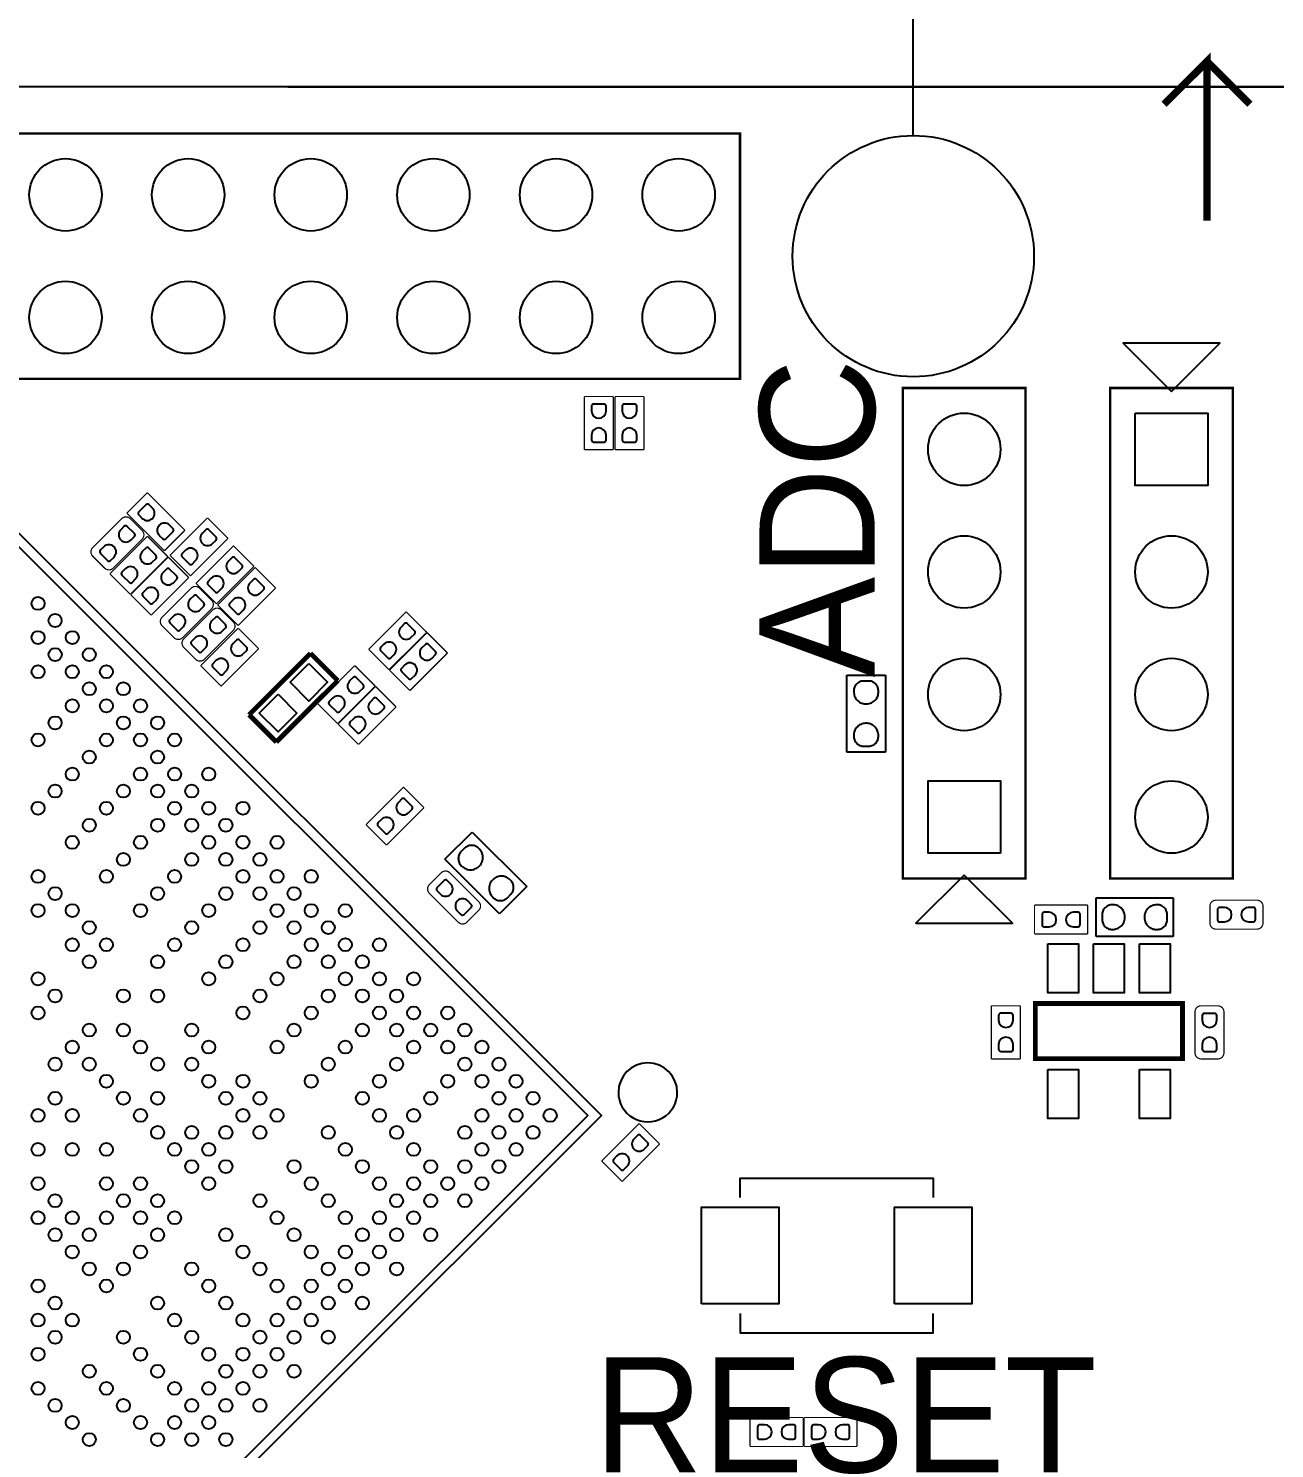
# Model space of a CAD drawing. Extents: x -19 to 125, y -16 to 75.
# Drawn here: x 50.52 to 76.33, y 23.58 to 53.01 of the extents above; entities that cross this region are included whole.
import ezdxf

# ---------------------------------------------------------------- set-up
doc = ezdxf.new("R2010")
doc.units = 0
for name, color, linetype in [('BG_LAYOUT-TOP', 52, 'CONTINUOUS'), ('BG_OUTLINE', 1, 'CONTINUOUS'), ('PG_ASSEMBLY_TOP', 111, 'CONTINUOUS'), ('PG_SILKSCREEN_TOP', 141, 'CONTINUOUS'), ('PIN_TOP', 80, 'CONTINUOUS')]:
    doc.layers.add(name, color=color, linetype=linetype)

msp = doc.modelspace()

# ---------------------------------------------------------------- linework, layer by layer
at = {"layer": 'BG_LAYOUT-TOP'}
for points in [[(68.846497, 50.789713), (68.846497, 62.672595)], [(68.846497, 50.789713), (68.846497, 62.647195)]]:
    msp.add_lwpolyline(points, dxfattribs=at)
at = {"layer": 'BG_LAYOUT-TOP', "const_width": 0.1524}
for points in [[(74.93, 49.022), (74.93, 52.324), (74.041, 51.435)], [(74.93, 52.324), (75.819, 51.435)]]:
    msp.add_lwpolyline(points, dxfattribs=at)
at = {"layer": 'BG_OUTLINE'}
for points in [[(55.892979, 51.799693), (5.391302, 51.799693, 0.414215), (3.359302, 49.767693), (3.359302, 10.492003)], [(55.892979, 51.799693), (90.324483, 51.799693, -0.414215), (92.356483, 49.767693), (92.356483, -2.168296, -0.414215), (90.324483, -4.200296), (5.391302, -4.200296, -0.414215), (3.359302, -2.168296), (3.359302, 3.061513)]]:
    msp.add_lwpolyline(points, format="xyb", dxfattribs=at)
msp.add_lwpolyline([(55.892979, 51.799693), (5.391302, 51.799693, 0.414215), (3.359302, 49.767693), (3.359302, 10.492003, 0.414203), (4.121302, 9.730003), (4.627194, 9.730003), (4.627194, 3.823513), (4.121302, 3.823513, 0.414217), (3.359302, 3.061513), (3.359302, -2.168296, 0.414215), (5.391302, -4.200296), (90.324483, -4.200296, 0.414215), (92.356483, -2.168296), (92.356483, 49.767693, 0.414215), (90.324483, 51.799693)], format="xyb", close=True, dxfattribs=at)
at = {"layer": 'PG_ASSEMBLY_TOP'}
for points, const_width in [([(14.456486, 50.829718), (65.256486, 50.829718), (65.256486, 45.749718), (47.476486, 45.749718)], 0.050013), ([(62.031601, 44.28109), (62.031601, 45.38091)], 0.0254), ([(62.031601, 45.38091), (62.631599, 45.38091)], 0.0254), ([(62.631599, 45.38091), (62.631599, 44.28109)], 0.0254), ([(62.666601, 44.28109), (62.666601, 45.38091)], 0.0254), ([(62.666601, 45.38091), (63.266599, 45.38091)], 0.0254), ([(63.266599, 45.38091), (63.266599, 44.28109)], 0.0254), ([(68.6308, 35.397186), (68.6308, 45.557186), (71.1708, 45.557186), (71.1708, 35.397186), (68.6308, 35.397186)], 0.050013), ([(75.4634, 45.557186), (75.4634, 35.397186), (72.9234, 35.397186), (72.9234, 45.557186), (75.4634, 45.557186)], 0.050013), ([(62.631599, 44.28109), (62.031601, 44.28109)], 0.0254), ([(63.266599, 44.28109), (62.666601, 44.28109)], 0.0254), ([(52.556842, 42.962627), (52.981123, 43.386908)], 0.0254), ([(52.981123, 43.386908), (53.758821, 42.609211)], 0.0254), ([(53.334539, 42.18493), (52.556842, 42.962627)], 0.0254), ([(51.850341, 42.251173), (52.448612, 42.84947)], 0.0254), ([(52.628216, 42.84947), (52.873021, 42.604665)], 0.0254), ([(53.450211, 42.088892), (54.227908, 42.866589)], 0.0254), ([(54.227908, 42.866589), (54.652189, 42.442308)], 0.0254), ([(52.205611, 41.707892), (52.983308, 42.485589)], 0.0254), ([(52.873021, 42.425061), (52.274749, 41.826764)], 0.0254), ([(52.983308, 42.485589), (53.407589, 42.061308)], 0.0254), ([(53.758821, 42.609211), (53.334539, 42.18493)], 0.0254), ([(54.652189, 42.442308), (53.874492, 41.664611)], 0.0254), ([(52.095121, 41.826764), (51.850341, 42.071569)], 0.0254), ([(53.874492, 41.664611), (53.450211, 42.088892)], 0.0254), ([(53.988487, 41.510636), (54.766185, 42.288333)], 0.0254), ([(54.766185, 42.288333), (55.190466, 41.864051)], 0.0254), ([(53.407589, 42.061308), (52.629892, 41.283611)], 0.0254), ([(52.637411, 41.276092), (53.415108, 42.053789)], 0.0254), ([(53.415108, 42.053789), (53.839389, 41.629508)], 0.0254), ([(55.190466, 41.864051), (54.412769, 41.086354)], 0.0254), ([(54.437509, 41.061615), (55.215206, 41.839312)], 0.0254), ([(55.215206, 41.839312), (55.639487, 41.41503)], 0.0254), ([(52.629892, 41.283611), (52.205611, 41.707892)], 0.0254), ([(53.839389, 41.629508), (53.061692, 40.851811)], 0.0254), ([(54.412769, 41.086354), (53.988487, 41.510636)], 0.0254), ([(53.061692, 40.851811), (52.637411, 41.276092)], 0.0254), ([(53.287828, 40.810129), (53.8861, 41.408426)], 0.0254), ([(54.065729, 41.408426), (54.310509, 41.163621)], 0.0254), ([(55.639487, 41.41503), (54.86179, 40.637333)], 0.0254), ([(54.310509, 40.984018), (53.712237, 40.385721)], 0.0254), ([(53.736926, 40.361108), (54.335197, 40.959405)], 0.0254), ([(54.86179, 40.637333), (54.437509, 41.061615)], 0.0254), ([(54.514826, 40.959405), (54.759606, 40.7146)], 0.0254), ([(57.565011, 40.144675), (58.342708, 40.922372)], 0.0254), ([(58.342708, 40.922372), (58.766989, 40.49809)], 0.0254), ([(53.532634, 40.385721), (53.287828, 40.630526)], 0.0254), ([(54.085211, 39.802892), (54.862908, 40.580589)], 0.0254), ([(54.759606, 40.534996), (54.161334, 39.936699)], 0.0254), ([(54.862908, 40.580589), (55.287189, 40.156308)], 0.0254), ([(58.766989, 40.49809), (57.989292, 39.720393)], 0.0254), ([(57.996074, 39.713611), (58.773771, 40.491308)], 0.0254), ([(58.773771, 40.491308), (59.198053, 40.067027)], 0.0254), ([(53.981731, 39.936699), (53.736926, 40.181505)], 0.0254), ([(55.287189, 40.156308), (54.509492, 39.378611)], 0.0254), ([(55.087825, 38.787908), (56.360492, 40.060575)], 0.1), ([(56.926175, 39.494892), (56.360492, 40.060575)], 0.1), ([(57.989292, 39.720393), (57.565011, 40.144675)], 0.0254), ([(59.198053, 40.067027), (58.420356, 39.28933)], 0.0254), ([(54.509492, 39.378611), (54.085211, 39.802892)], 0.0254), ([(56.499709, 39.028573), (57.277406, 39.80627)], 0.0254), ([(57.277406, 39.80627), (57.701688, 39.381989)], 0.0254), ([(58.420356, 39.28933), (57.996074, 39.713611)], 0.0254), ([(56.926175, 39.494892), (55.653508, 38.222225)], 0.1), ([(57.701688, 39.381989), (56.923991, 38.604292)], 0.0254), ([(56.930747, 38.59751), (57.708444, 39.375207)], 0.0254), ([(57.708444, 39.375207), (58.132726, 38.950925)], 0.0254), ([(56.923991, 38.604292), (56.499709, 39.028573)], 0.0254), ([(58.132726, 38.950925), (57.355029, 38.173228)], 0.0254), ([(55.653508, 38.222225), (55.087825, 38.787908)], 0.1), ([(57.355029, 38.173228), (56.930747, 38.59751)], 0.0254), ([(57.510121, 36.510697), (58.287818, 37.288394)], 0.0254), ([(58.287818, 37.288394), (58.7121, 36.864112)], 0.0254), ([(58.7121, 36.864112), (57.934403, 36.086415)], 0.0254), ([(57.934403, 36.086415), (57.510121, 36.510697)], 0.0254), ([(58.823047, 35.267722), (59.067852, 35.512527)], 0.0254), ([(59.247456, 35.512527), (59.845753, 34.914256)], 0.0254), ([(59.421344, 34.489847), (58.823047, 35.088119)], 0.0254), ([(59.845753, 34.734627), (59.600948, 34.489847)], 0.0254), ([(71.357439, 34.843999), (72.457259, 34.843999)], 0.0254), ([(71.357439, 34.244001), (71.357439, 34.843999)], 0.0254), ([(72.457259, 34.843999), (72.457259, 34.244001)], 0.0254), ([(74.989538, 34.472499), (74.989538, 34.818701)], 0.0254), ([(75.116538, 34.945701), (75.962637, 34.945701)], 0.0254), ([(76.089637, 34.818701), (76.089637, 34.472499)], 0.0254), ([(72.457259, 34.244001), (71.357439, 34.244001)], 0.0254), ([(75.962637, 34.345499), (75.116538, 34.345499)], 0.0254), ([(70.464401, 31.65729), (70.464401, 32.75711)], 0.0254), ([(70.464401, 32.75711), (71.064399, 32.75711)], 0.0254), ([(71.064399, 32.75711), (71.064399, 31.65729)], 0.0254), ([(74.422, 32.740092), (74.422, 31.660592), (71.374, 31.660592), (71.374, 32.803592), (74.422, 32.803592), (74.422, 32.740092)], 0.100101), ([(74.807496, 32.756983), (75.153698, 32.756983)], 0.0254), ([(74.680496, 31.783884), (74.680496, 32.629983)], 0.0254), ([(75.280698, 32.629983), (75.280698, 31.783884)], 0.0254), ([(71.064399, 31.65729), (70.464401, 31.65729)], 0.0254), ([(75.153698, 31.656884), (74.807496, 31.656884)], 0.0254), ([(62.391011, 29.541292), (63.168708, 30.318989)], 0.0254), ([(63.168708, 30.318989), (63.592989, 29.894708)], 0.0254), ([(63.592989, 29.894708), (62.815292, 29.117011)], 0.0254), ([(62.815292, 29.117011), (62.391011, 29.541292)], 0.0254), ([(65.46469, 23.626801), (65.46469, 24.226799)], 0.0254), ([(65.46469, 24.226799), (66.56451, 24.226799)], 0.0254), ([(66.56451, 24.226799), (66.56451, 23.626801)], 0.0254), ([(66.58229, 24.226799), (67.68211, 24.226799)], 0.0254), ([(66.58229, 23.626801), (66.58229, 24.226799)], 0.0254), ([(67.68211, 24.226799), (67.68211, 23.626801)], 0.0254), ([(66.56451, 23.626801), (65.46469, 23.626801)], 0.0254), ([(67.68211, 23.626801), (66.58229, 23.626801)], 0.0254)]:
    msp.add_lwpolyline(points, dxfattribs=dict(at, const_width=const_width))
msp.add_lwpolyline([(37.636729, 30.487391), (50.011101, 18.113019), (62.385473, 30.487391), (50.011101, 42.861763)], close=True, dxfattribs=at)
at = {"layer": 'PG_ASSEMBLY_TOP', "const_width": 0.0254}
for points in [[(52.448612, 42.84947, -0.414228), (52.628216, 42.84947)], [(52.873021, 42.604665, -0.414169), (52.873021, 42.425061)], [(51.850341, 42.071569, -0.414232), (51.850341, 42.251173)], [(52.274749, 41.826764, -0.414173), (52.095121, 41.826764)], [(53.8861, 41.408426, -0.414173), (54.065729, 41.408426)], [(54.310509, 41.163621, -0.414232), (54.310509, 40.984018)], [(54.335197, 40.959405, -0.414173), (54.514826, 40.959405)], [(53.287828, 40.630526, -0.414169), (53.287828, 40.810129)], [(54.759606, 40.7146, -0.414232), (54.759606, 40.534996)], [(53.712237, 40.385721, -0.414228), (53.532634, 40.385721)], [(53.736926, 40.181505, -0.414169), (53.736926, 40.361108)], [(54.161334, 39.936699, -0.414228), (53.981731, 39.936699)], [(59.067852, 35.512527, -0.414169), (59.247456, 35.512527)], [(58.823047, 35.088119, -0.414228), (58.823047, 35.267722)], [(59.845753, 34.914256, -0.414173), (59.845753, 34.734627)], [(74.989538, 34.818701, -0.414175), (75.116538, 34.945701)], [(75.962637, 34.945701, -0.414135), (76.089637, 34.818701)], [(59.600948, 34.489847, -0.414232), (59.421344, 34.489847)], [(75.116538, 34.345499, -0.414253), (74.989538, 34.472499)], [(76.089637, 34.472499, -0.414214), (75.962637, 34.345499)], [(74.680496, 32.629983, -0.414253), (74.807496, 32.756983)], [(75.153698, 32.756983, -0.414175), (75.280698, 32.629983)], [(74.807496, 31.656884, -0.414214), (74.680496, 31.783884)], [(75.280698, 31.783884, -0.414135), (75.153698, 31.656884)]]:
    msp.add_lwpolyline(points, format="xyb", dxfattribs=at)
at = {"layer": 'PG_ASSEMBLY_TOP'}
for points in [[(67.468801, 39.6113), (68.268799, 39.6113)], [(67.468801, 38.0111), (67.468801, 39.6113)], [(68.268799, 39.6113), (68.268799, 38.0111)], [(68.268799, 38.0111), (67.468801, 38.0111)], [(59.146211, 35.792105), (59.711895, 36.357789)], [(59.711895, 36.357789), (60.843389, 35.226295)], [(60.277705, 34.660611), (59.146211, 35.792105)], [(60.843389, 35.226295), (60.277705, 34.660611)], [(72.6313, 34.194801), (72.6313, 34.994799)], [(72.6313, 34.994799), (74.2315, 34.994799)], [(74.2315, 34.994799), (74.2315, 34.194801)], [(74.2315, 34.194801), (72.6313, 34.194801)]]:
    msp.add_lwpolyline(points, dxfattribs=at)
at = {"layer": 'PG_SILKSCREEN_TOP'}
for points in [[(14.456486, 50.829718), (65.256486, 50.829718), (65.256486, 45.749718), (47.476486, 45.749718)], [(68.6308, 35.397186), (68.6308, 45.557186), (71.1708, 45.557186), (71.1708, 35.397186), (68.6308, 35.397186)], [(75.4634, 45.557186), (75.4634, 35.397186), (72.9234, 35.397186), (72.9234, 45.557186), (75.4634, 45.557186)], [(62.102467, 30.487391), (50.011101, 18.396026), (37.919736, 30.487391), (50.011101, 42.578757), (62.102467, 30.487391)], [(74.4093, 32.778192), (74.4093, 31.685992), (71.3867, 31.685992), (71.3867, 32.778192), (74.4093, 32.778192)], [(65.259204, 28.784296), (65.259204, 29.184295), (69.259196, 29.184295), (69.259196, 28.784296)], [(65.259204, 26.384504), (65.259204, 25.984505), (69.259196, 25.984505), (69.259196, 26.384504)]]:
    msp.add_lwpolyline(points, dxfattribs=at)
for points in [[(74.1934, 45.487184), (75.193398, 46.487182), (73.193402, 46.487182)], [(69.9008, 35.467188), (68.900802, 34.46719), (70.900798, 34.46719)]]:
    msp.add_lwpolyline(points, close=True, dxfattribs=at)
msp.add_lwpolyline([(63.958064, 30.962625, 0.999997), (62.737162, 30.962625, 1.000003), (63.958064, 30.962625)], format="xyb", dxfattribs=at)
at = {"layer": 'PIN_TOP'}
for points in [[(62.481689, 45.081012), (62.481689, 45.182612, 0.376179), (62.4332, 45.225106), (62.2173, 45.225106, 0.366154), (62.181511, 45.182612), (62.181511, 45.081012, 0.999013)], [(63.116689, 45.081012), (63.116689, 45.182612, 0.376179), (63.0682, 45.225106), (62.8523, 45.225106, 0.366154), (62.816511, 45.182612), (62.816511, 45.081012, 0.999013)], [(62.181511, 44.580988), (62.181511, 44.479388, 0.376179), (62.23, 44.436894), (62.4459, 44.436894, 0.366154), (62.481689, 44.479388), (62.481689, 44.580988, 0.999013)], [(62.816511, 44.580988), (62.816511, 44.479388, 0.376179), (62.865, 44.436894), (63.0809, 44.436894, 0.366154), (63.116689, 44.479388), (63.116689, 44.580988, 0.999013)], [(53.087194, 43.068824), (53.015337, 43.140655, 0.376249), (52.950999, 43.136414), (52.798345, 42.98376, 0.366136), (52.803095, 42.928413), (52.874926, 42.856556, 0.998987)], [(52.644751, 42.40878), (52.716582, 42.480636, 0.376249), (52.712341, 42.544975), (52.559687, 42.697629, 0.366136), (52.50434, 42.692879), (52.432483, 42.621048, 0.998987)], [(53.228469, 42.503014), (53.300325, 42.431183, 0.376249), (53.364663, 42.435424), (53.517317, 42.588078, 0.366136), (53.512568, 42.643425), (53.440736, 42.715282, 0.998987)], [(54.334105, 42.336237), (54.405936, 42.408094, 0.376249), (54.401695, 42.472432), (54.249041, 42.625086, 0.366136), (54.193694, 42.620336), (54.121837, 42.548505, 0.998987)], [(52.078941, 42.267505), (52.00711, 42.195648, 0.376249), (52.011351, 42.13131), (52.164005, 41.978656, 0.366136), (52.219352, 41.983406), (52.291209, 42.055237, 0.998987)], [(53.089505, 41.955237), (53.161336, 42.027094, 0.376249), (53.157095, 42.091432), (53.004441, 42.244086, 0.366136), (52.949094, 42.239336), (52.877237, 42.167505, 0.998987)], [(53.768295, 42.194963), (53.696464, 42.123106, 0.376249), (53.700705, 42.058768), (53.853359, 41.906114, 0.366136), (53.908706, 41.910864), (53.980563, 41.982695, 0.998987)], [(52.523695, 41.813963), (52.451864, 41.742106, 0.376249), (52.456105, 41.677768), (52.608759, 41.525114, 0.366136), (52.664106, 41.529864), (52.735963, 41.601695, 0.998987)], [(53.521305, 41.523437), (53.593136, 41.595294, 0.376249), (53.588895, 41.659632), (53.436241, 41.812286, 0.366136), (53.380894, 41.807536), (53.309037, 41.735705, 0.998987)], [(54.872382, 41.757981), (54.944213, 41.829838, 0.376249), (54.939971, 41.894176), (54.787317, 42.04683, 0.366136), (54.731971, 42.04208), (54.660114, 41.970249, 0.998987)], [(54.306572, 41.616706), (54.23474, 41.54485, 0.376249), (54.238982, 41.480511), (54.391636, 41.327857, 0.366136), (54.446983, 41.332607), (54.518839, 41.404438, 0.998987)], [(55.321403, 41.30896), (55.393234, 41.380816, 0.376249), (55.388993, 41.445155), (55.236339, 41.597809, 0.366136), (55.180992, 41.593059), (55.109135, 41.521228, 0.998987)], [(52.955495, 41.382163), (52.883664, 41.310306, 0.376249), (52.887905, 41.245968), (53.040559, 41.093314, 0.366136), (53.095906, 41.098064), (53.167763, 41.169895, 0.998987)], [(54.081909, 40.967685), (54.15374, 41.039542, 0.376249), (54.149498, 41.10388), (53.996844, 41.256534, 0.366136), (53.941497, 41.251784), (53.869641, 41.179953, 0.998987)], [(54.755593, 41.167685), (54.683762, 41.095828, 0.376249), (54.688003, 41.03149), (54.840657, 40.878836, 0.366136), (54.896004, 40.883586), (54.967861, 40.955417, 0.998987)], [(53.516098, 40.826411), (53.444267, 40.754554, 0.376249), (53.448509, 40.690216), (53.601163, 40.537562, 0.366136), (53.656509, 40.542312), (53.728366, 40.614143, 0.998987)], [(54.531006, 40.518664), (54.602837, 40.590521, 0.376249), (54.598595, 40.654859), (54.445941, 40.807513, 0.366136), (54.390595, 40.802763), (54.318738, 40.730932, 0.998987)], [(58.448905, 40.39202), (58.520736, 40.463876, 0.376249), (58.516495, 40.528215), (58.363841, 40.680869, 0.366136), (58.308494, 40.676119), (58.236637, 40.604288, 0.998987)], [(53.965196, 40.377389), (53.893364, 40.305533, 0.376249), (53.897606, 40.241195), (54.05026, 40.088541, 0.366136), (54.105607, 40.09329), (54.177463, 40.165122, 0.998987)], [(54.969105, 40.050237), (55.040936, 40.122094, 0.376249), (55.036695, 40.186432), (54.884041, 40.339086, 0.366136), (54.828694, 40.334336), (54.756837, 40.262505, 0.998987)], [(57.883095, 40.250745), (57.811264, 40.178888, 0.376249), (57.815505, 40.11455), (57.968159, 39.961896, 0.366136), (58.023506, 39.966646), (58.095363, 40.038477, 0.998987)], [(58.879969, 39.960956), (58.9518, 40.032813, 0.376249), (58.947558, 40.097151), (58.794904, 40.249805, 0.366136), (58.739557, 40.245055), (58.667701, 40.173224, 0.998987)], [(54.403295, 39.908963), (54.331464, 39.837106, 0.376249), (54.335705, 39.772768), (54.488359, 39.620114, 0.366136), (54.543706, 39.624864), (54.615563, 39.696695, 0.998987)], [(58.314158, 39.819682), (58.242327, 39.747825, 0.376249), (58.246569, 39.683487), (58.399223, 39.530833, 0.366136), (58.454569, 39.535583), (58.526426, 39.607414, 0.998987)], [(57.383604, 39.275918), (57.455435, 39.347775, 0.376249), (57.451193, 39.412113), (57.298539, 39.564767, 0.366136), (57.243193, 39.560017), (57.171336, 39.488186, 0.998987)], [(56.817793, 39.134644), (56.745962, 39.062787, 0.376249), (56.750204, 38.998449), (56.902858, 38.845795, 0.366136), (56.958205, 38.850545), (57.030061, 38.922376, 0.998987)], [(57.814642, 38.844855), (57.886473, 38.916712, 0.376249), (57.882231, 38.98105), (57.729577, 39.133704, 0.366136), (57.674231, 39.128954), (57.602374, 39.057123, 0.998987)], [(57.248831, 38.70358), (57.177, 38.631724, 0.376249), (57.181242, 38.567385), (57.333896, 38.414731, 0.366136), (57.389243, 38.419481), (57.461099, 38.491312, 0.998987)], [(58.394016, 36.758042), (58.465847, 36.829898, 0.376249), (58.461605, 36.894237), (58.308951, 37.046891, 0.366136), (58.253605, 37.042141), (58.181748, 36.97031, 0.998987)], [(57.828205, 36.616767), (57.756374, 36.54491, 0.376249), (57.760616, 36.480572), (57.91327, 36.327918, 0.366136), (57.968617, 36.332668), (58.040473, 36.404499, 0.998987)], [(59.263737, 35.284258), (59.191881, 35.356089, 0.376249), (59.127542, 35.351847), (58.974888, 35.199193, 0.366136), (58.979638, 35.143846), (59.051469, 35.07199, 0.998987)], [(59.405012, 34.718447), (59.476869, 34.646616, 0.376249), (59.541207, 34.650858), (59.693861, 34.803512, 0.366136), (59.689111, 34.858858), (59.61728, 34.930715, 0.998987)], [(75.289435, 34.79579), (75.187835, 34.79579, 0.376179), (75.145341, 34.747302), (75.145341, 34.531402, 0.366154), (75.187835, 34.495613), (75.289435, 34.495613, 0.999013)], [(75.78946, 34.495613), (75.89106, 34.495613, 0.376179), (75.933554, 34.544102), (75.933554, 34.760002, 0.366154), (75.89106, 34.79579), (75.78946, 34.79579, 0.999013)], [(71.657337, 34.694089), (71.555737, 34.694089, 0.376179), (71.513243, 34.6456), (71.513243, 34.4297, 0.366154), (71.555737, 34.393911), (71.657337, 34.393911, 0.999013)], [(72.157361, 34.393911), (72.258961, 34.393911, 0.376179), (72.301456, 34.4424), (72.301456, 34.6583, 0.366154), (72.258961, 34.694089), (72.157361, 34.694089, 0.999013)], [(70.914489, 32.457212), (70.914489, 32.558812, 0.376179), (70.866, 32.601306), (70.6501, 32.601306, 0.366154), (70.614311, 32.558812), (70.614311, 32.457212, 0.999013)], [(75.130787, 32.457085), (75.130787, 32.558685, 0.376179), (75.082298, 32.601179), (74.866398, 32.601179, 0.366154), (74.83061, 32.558685), (74.83061, 32.457085, 0.999013)], [(70.614311, 31.957188), (70.614311, 31.855588, 0.376179), (70.6628, 31.813094), (70.8787, 31.813094, 0.366154), (70.914489, 31.855588), (70.914489, 31.957188, 0.999013)], [(74.83061, 31.957061), (74.83061, 31.855461, 0.376179), (74.879098, 31.812967), (75.094998, 31.812967, 0.366154), (75.130787, 31.855461), (75.130787, 31.957061, 0.999013)], [(63.274905, 29.788637), (63.346736, 29.860494, 0.376249), (63.342495, 29.924832), (63.189841, 30.077486, 0.366136), (63.134494, 30.072736), (63.062637, 30.000905, 0.998987)], [(62.709095, 29.647363), (62.637264, 29.575506, 0.376249), (62.641505, 29.511168), (62.794159, 29.358514, 0.366136), (62.849506, 29.363264), (62.921363, 29.435095, 0.998987)], [(65.764588, 24.076889), (65.662988, 24.076889, 0.376179), (65.620494, 24.0284), (65.620494, 23.8125, 0.366154), (65.662988, 23.776711), (65.764588, 23.776711, 0.999013)], [(66.264612, 23.776711), (66.366212, 23.776711, 0.376179), (66.408706, 23.8252), (66.408706, 24.0411, 0.366154), (66.366212, 24.076889), (66.264612, 24.076889, 0.999013)], [(66.882188, 24.076889), (66.780588, 24.076889, 0.376179), (66.738094, 24.0284), (66.738094, 23.8125, 0.366154), (66.780588, 23.776711), (66.882188, 23.776711, 0.999013)], [(67.382212, 23.776711), (67.483812, 23.776711, 0.376179), (67.526306, 23.8252), (67.526306, 24.0411, 0.366154), (67.483812, 24.076889), (67.382212, 24.076889, 0.999013)]]:
    msp.add_lwpolyline(points, format="xyb", close=True, dxfattribs=at)
for points in [[(73.443401, 45.037185), (74.943399, 45.037185), (74.943399, 43.537188), (73.443401, 43.537188)], [(56.325262, 39.848507), (56.714107, 39.459662), (56.325262, 39.070817), (55.936417, 39.459662)], [(67.615105, 39.293749), (67.613809, 39.269645), (67.615105, 39.245743), (67.618102, 39.221943), (67.623411, 39.198245), (67.631107, 39.175461), (67.640505, 39.153338), (67.651909, 39.132256), (67.665092, 39.112139), (67.680307, 39.093343), (67.696791, 39.075843), (67.715105, 39.060145), (67.734688, 39.04615), (67.757497, 39.034745), (67.781399, 39.025551), (67.806087, 39.018743), (67.831208, 39.013841), (67.856608, 39.011657), (67.882008, 39.011657), (67.907408, 39.013841), (67.932605, 39.018743), (67.957192, 39.025551), (67.981093, 39.034745), (68.003903, 39.04615), (68.023689, 39.059637), (68.042307, 39.074852), (68.0593, 39.091845), (68.074489, 39.110641), (68.088002, 39.130453), (68.099407, 39.151839), (68.108805, 39.173937), (68.115891, 39.196747), (68.120793, 39.220343), (68.123308, 39.244245), (68.123587, 39.268349), (68.123791, 39.290244), (68.121505, 39.311859), (68.117212, 39.333145), (68.110608, 39.353744), (68.101693, 39.373861), (68.090999, 39.392657), (68.078299, 39.410157), (68.063897, 39.426363), (68.047591, 39.441145), (68.03009, 39.453845), (68.011294, 39.464742), (67.991507, 39.473657), (67.970705, 39.480439), (67.949293, 39.484859), (67.927703, 39.487043), (67.811091, 39.487043), (67.789806, 39.485062), (67.768699, 39.480439), (67.748201, 39.473861), (67.728592, 39.46525), (67.709796, 39.454557), (67.692295, 39.442161), (67.676293, 39.427937), (67.66179, 39.411961), (67.64909, 39.394638), (67.638193, 39.376045), (67.628999, 39.356538), (67.622191, 39.336243), (67.617594, 39.315161)], [(55.688738, 39.211983), (56.077583, 38.823138), (55.688738, 38.434293), (55.299893, 38.823138)], [(68.122495, 38.328651), (68.123791, 38.352755), (68.122495, 38.376657), (68.119498, 38.400457), (68.114189, 38.424155), (68.106493, 38.446939), (68.097095, 38.469062), (68.085691, 38.490144), (68.072508, 38.510261), (68.057293, 38.529057), (68.040809, 38.546557), (68.022495, 38.562255), (68.002912, 38.57625), (67.980103, 38.587655), (67.956201, 38.596849), (67.931513, 38.603657), (67.906392, 38.608559), (67.880992, 38.610743), (67.855592, 38.610743), (67.830192, 38.608559), (67.804995, 38.603657), (67.780408, 38.596849), (67.756507, 38.587655), (67.733697, 38.57625), (67.713911, 38.562763), (67.695293, 38.547548), (67.6783, 38.530555), (67.663111, 38.511759), (67.649598, 38.491947), (67.638193, 38.470561), (67.628795, 38.448463), (67.621709, 38.425653), (67.616807, 38.402057), (67.614292, 38.378155), (67.614013, 38.354051), (67.613809, 38.332156), (67.616095, 38.310541), (67.620388, 38.289255), (67.626992, 38.268656), (67.635907, 38.248539), (67.646601, 38.229743), (67.659301, 38.212243), (67.673703, 38.196037), (67.690009, 38.181255), (67.70751, 38.168555), (67.726306, 38.157658), (67.746093, 38.148743), (67.766895, 38.141961), (67.788307, 38.137541), (67.809897, 38.135357), (67.926509, 38.135357), (67.947794, 38.137338), (67.968901, 38.141961), (67.989399, 38.148539), (68.009008, 38.15715), (68.027804, 38.167843), (68.045305, 38.180239), (68.061307, 38.194463), (68.07581, 38.210439), (68.08851, 38.227762), (68.099407, 38.246355), (68.108601, 38.265862), (68.115409, 38.286157), (68.120006, 38.307239)], [(70.650799, 35.917187), (69.150802, 35.917187), (69.150802, 37.417184), (70.650799, 37.417184)], [(59.474202, 35.670998), (59.490331, 35.65304), (59.508161, 35.637064), (59.52711, 35.622357), (59.547608, 35.609352), (59.569172, 35.598684), (59.591448, 35.589693), (59.614435, 35.582835), (59.637981, 35.577932), (59.662035, 35.575418), (59.686063, 35.574681), (59.710117, 35.576535), (59.73384, 35.580498), (59.758047, 35.58855), (59.78144, 35.598964), (59.803716, 35.611587), (59.82495, 35.625888), (59.844457, 35.642296), (59.862415, 35.660279), (59.878824, 35.679786), (59.893175, 35.701046), (59.905748, 35.723246), (59.916136, 35.746665), (59.924213, 35.770845), (59.928658, 35.794391), (59.931071, 35.818293), (59.931071, 35.842346), (59.928531, 35.866375), (59.924061, 35.889921), (59.917, 35.913111), (59.908034, 35.935387), (59.896908, 35.956519), (59.8837, 35.976687), (59.868562, 35.995356), (59.851722, 36.012603), (59.83638, 36.028224), (59.819489, 36.041889), (59.801404, 36.053903), (59.782151, 36.063809), (59.761628, 36.071734), (59.740775, 36.077449), (59.719439, 36.080852), (59.697772, 36.082122), (59.675801, 36.081056), (59.65444, 36.077652), (59.63346, 36.072064), (59.613165, 36.064368), (59.593658, 36.054462), (59.575395, 36.042448), (59.55858, 36.028732), (59.476107, 35.946283), (59.462467, 35.929824), (59.450808, 35.911638), (59.440978, 35.892486), (59.433181, 35.872522), (59.427466, 35.851668), (59.423859, 35.830535), (59.422589, 35.809174), (59.42363, 35.787609), (59.426907, 35.766375), (59.432342, 35.745522), (59.439632, 35.725227), (59.449183, 35.706075), (59.460841, 35.687914)], [(60.515398, 35.347402), (60.499269, 35.36536), (60.481439, 35.381336), (60.46249, 35.396043), (60.441992, 35.409048), (60.420428, 35.419716), (60.398152, 35.428707), (60.375165, 35.435565), (60.351619, 35.440468), (60.327565, 35.442982), (60.303537, 35.443719), (60.279483, 35.441865), (60.25576, 35.437902), (60.231553, 35.42985), (60.20816, 35.419436), (60.185884, 35.406813), (60.16465, 35.392512), (60.145143, 35.376104), (60.127185, 35.358121), (60.110776, 35.338614), (60.096425, 35.317354), (60.083852, 35.295154), (60.073464, 35.271735), (60.065387, 35.247555), (60.060942, 35.224009), (60.058529, 35.200107), (60.058529, 35.176054), (60.061069, 35.152025), (60.065539, 35.128479), (60.0726, 35.105289), (60.081566, 35.083013), (60.092692, 35.061881), (60.1059, 35.041713), (60.121038, 35.023044), (60.137878, 35.005797), (60.15322, 34.990176), (60.170111, 34.976511), (60.188196, 34.964497), (60.207449, 34.954591), (60.227972, 34.946666), (60.248825, 34.940951), (60.270161, 34.937548), (60.291828, 34.936278), (60.313799, 34.937344), (60.33516, 34.940748), (60.35614, 34.946336), (60.376435, 34.954032), (60.395942, 34.963938), (60.414205, 34.975952), (60.43102, 34.989668), (60.513493, 35.072117), (60.527133, 35.088576), (60.538792, 35.106762), (60.548622, 35.125914), (60.556419, 35.145878), (60.562134, 35.166732), (60.565741, 35.187865), (60.567011, 35.209226), (60.56597, 35.230791), (60.562693, 35.252025), (60.557258, 35.272878), (60.549968, 35.293173), (60.540417, 35.312325), (60.528759, 35.330486)], [(72.948851, 34.341105), (72.972955, 34.339809), (72.996857, 34.341105), (73.020657, 34.344102), (73.044355, 34.349411), (73.067139, 34.357107), (73.089262, 34.366505), (73.110344, 34.377909), (73.130461, 34.391092), (73.149257, 34.406307), (73.166757, 34.422791), (73.182455, 34.441105), (73.19645, 34.460688), (73.207855, 34.483497), (73.217049, 34.507399), (73.223857, 34.532087), (73.228759, 34.557208), (73.230943, 34.582608), (73.230943, 34.608008), (73.228759, 34.633408), (73.223857, 34.658605), (73.217049, 34.683192), (73.207855, 34.707093), (73.19645, 34.729903), (73.182963, 34.749689), (73.167748, 34.768307), (73.150755, 34.7853), (73.131959, 34.800489), (73.112147, 34.814002), (73.090761, 34.825407), (73.068663, 34.834805), (73.045853, 34.841891), (73.022257, 34.846793), (72.998355, 34.849308), (72.974251, 34.849587), (72.952356, 34.849791), (72.930741, 34.847505), (72.909455, 34.843212), (72.888856, 34.836608), (72.868739, 34.827693), (72.849943, 34.816999), (72.832443, 34.804299), (72.816237, 34.789897), (72.801455, 34.773591), (72.788755, 34.75609), (72.777858, 34.737294), (72.768943, 34.717507), (72.762161, 34.696705), (72.757741, 34.675293), (72.755557, 34.653703), (72.755557, 34.537091), (72.757538, 34.515806), (72.762161, 34.494699), (72.768739, 34.474201), (72.77735, 34.454592), (72.788043, 34.435796), (72.800439, 34.418295), (72.814663, 34.402293), (72.830639, 34.38779), (72.847962, 34.37509), (72.866555, 34.364193), (72.886062, 34.354999), (72.906357, 34.348191), (72.927439, 34.343594)], [(73.913949, 34.848495), (73.889845, 34.849791), (73.865943, 34.848495), (73.842143, 34.845498), (73.818445, 34.840189), (73.795661, 34.832493), (73.773538, 34.823095), (73.752456, 34.811691), (73.732339, 34.798508), (73.713543, 34.783293), (73.696043, 34.766809), (73.680345, 34.748495), (73.66635, 34.728912), (73.654945, 34.706103), (73.645751, 34.682201), (73.638943, 34.657513), (73.634041, 34.632392), (73.631857, 34.606992), (73.631857, 34.581592), (73.634041, 34.556192), (73.638943, 34.530995), (73.645751, 34.506408), (73.654945, 34.482507), (73.66635, 34.459697), (73.679837, 34.439911), (73.695052, 34.421293), (73.712045, 34.4043), (73.730841, 34.389111), (73.750653, 34.375598), (73.772039, 34.364193), (73.794137, 34.354795), (73.816947, 34.347709), (73.840543, 34.342807), (73.864445, 34.340292), (73.888549, 34.340013), (73.910444, 34.339809), (73.932059, 34.342095), (73.953345, 34.346388), (73.973944, 34.352992), (73.994061, 34.361907), (74.012857, 34.372601), (74.030357, 34.385301), (74.046563, 34.399703), (74.061345, 34.416009), (74.074045, 34.43351), (74.084942, 34.452306), (74.093857, 34.472093), (74.100639, 34.492895), (74.105059, 34.514307), (74.107243, 34.535897), (74.107243, 34.652509), (74.105262, 34.673794), (74.100639, 34.694901), (74.094061, 34.715399), (74.08545, 34.735008), (74.074757, 34.753804), (74.062361, 34.771305), (74.048137, 34.787307), (74.032161, 34.80181), (74.014838, 34.81451), (73.996245, 34.825407), (73.976738, 34.834601), (73.956443, 34.841409), (73.935361, 34.846006)], [(71.630489, 34.040089), (72.265489, 34.040089), (72.265489, 33.024089), (71.630489, 33.024089)], [(72.5805, 34.040089), (73.2155, 34.040089), (73.2155, 33.024089), (72.5805, 33.024089)], [(73.530511, 34.040089), (74.165511, 34.040089), (74.165511, 33.024089), (73.530511, 33.024089)], [(71.630489, 31.440095), (72.265489, 31.440095), (72.265489, 30.424095), (71.630489, 30.424095)], [(73.530511, 31.440095), (74.165511, 31.440095), (74.165511, 30.424095), (73.530511, 30.424095)], [(64.459256, 26.584402), (64.459256, 28.584398), (66.059152, 28.584398), (66.059152, 26.584402)], [(68.459248, 26.584402), (68.459248, 28.584398), (70.059144, 28.584398), (70.059144, 26.584402)]]:
    msp.add_lwpolyline(points, close=True, dxfattribs=at)
for centre, radius in [((68.846497, 48.289718), 2.499347), ((51.286486, 49.559718), 0.749999), ((53.826486, 49.559718), 0.749999), ((56.366486, 49.559718), 0.749999), ((58.906486, 49.559718), 0.749999), ((61.446486, 49.559718), 0.749999), ((63.986486, 49.559718), 0.749999), ((51.286486, 47.019718), 0.749999), ((53.826486, 47.019718), 0.749999), ((56.366486, 47.019718), 0.749999), ((58.906486, 47.019718), 0.749999), ((61.446486, 47.019718), 0.749999), ((63.986486, 47.019718), 0.749999), ((69.9008, 44.287186), 0.749999), ((69.9008, 41.747186), 0.749999), ((74.1934, 41.747186), 0.749999), ((50.718212, 41.094), 0.135001), ((51.071704, 40.740508), 0.135001), ((50.718237, 40.387016), 0.135001), ((51.425323, 40.386889), 0.135001), ((51.071856, 40.033397), 0.135001), ((51.778814, 40.033397), 0.135001), ((50.718237, 39.679778), 0.135001), ((51.425323, 39.679931), 0.135001), ((52.132433, 39.679778), 0.135001), ((69.9008, 39.207186), 0.749999), ((74.1934, 39.207186), 0.749999), ((51.778967, 39.326287), 0.135001), ((52.485925, 39.326287), 0.135001), ((51.425323, 38.972668), 0.135001), ((52.132433, 38.97282), 0.135001), ((52.839544, 38.972668), 0.135001), ((51.071831, 38.619176), 0.135001), ((52.486052, 38.619201), 0.135001), ((53.19301, 38.619201), 0.135001), ((50.718212, 38.265557), 0.135001), ((52.132433, 38.265557), 0.135001), ((52.839544, 38.26571), 0.135001), ((53.546654, 38.265557), 0.135001), ((51.778941, 37.912065), 0.135001), ((53.193163, 37.912091), 0.135001), ((51.425323, 37.558447), 0.135001), ((52.839544, 37.558472), 0.135001), ((53.546654, 37.558599), 0.135001), ((54.25374, 37.558472), 0.135001), ((74.1934, 36.667186), 0.749999), ((51.071831, 37.204955), 0.135001), ((52.486052, 37.204955), 0.135001), ((53.19301, 37.20498), 0.135001), ((53.900273, 37.20498), 0.135001), ((50.718212, 36.851336), 0.135001), ((52.132408, 36.851336), 0.135001), ((53.546654, 36.851361), 0.135001), ((54.25374, 36.851514), 0.135001), ((54.96085, 36.851361), 0.135001), ((51.778941, 36.49787), 0.135001), ((53.193137, 36.49787), 0.135001), ((53.900121, 36.49787), 0.135001), ((54.607384, 36.49787), 0.135001), ((51.425323, 36.144225), 0.135001), ((52.839518, 36.144225), 0.135001), ((54.25374, 36.144251), 0.135001), ((54.96085, 36.144403), 0.135001), ((55.667961, 36.144251), 0.135001), ((52.486052, 35.790759), 0.135001), ((53.900248, 35.790759), 0.135001), ((54.607231, 35.790759), 0.135001), ((55.314469, 35.790759), 0.135001), ((50.718212, 35.43714), 0.135001), ((52.132408, 35.43714), 0.135001), ((53.546629, 35.43714), 0.135001), ((54.96085, 35.43714), 0.135001), ((55.668113, 35.43714), 0.135001), ((56.375071, 35.43714), 0.135001), ((51.071678, 35.083648), 0.135001), ((53.193137, 35.083648), 0.135001), ((54.607358, 35.083648), 0.135001), ((55.314469, 35.083521), 0.135001), ((56.02158, 35.083674), 0.135001), ((50.718212, 34.730157), 0.135001), ((51.425323, 34.73003), 0.135001), ((52.839518, 34.73003), 0.135001), ((54.25374, 34.73003), 0.135001), ((55.667961, 34.73003), 0.135001), ((56.375224, 34.73003), 0.135001), ((57.082182, 34.73003), 0.135001), ((51.778789, 34.376538), 0.135001), ((53.900248, 34.376538), 0.135001), ((55.314469, 34.376538), 0.135001), ((56.02158, 34.376411), 0.135001), ((56.72869, 34.376563), 0.135001), ((51.425323, 34.023071), 0.135001), ((52.132408, 34.022919), 0.135001), ((53.546629, 34.022919), 0.135001), ((54.96085, 34.022919), 0.135001), ((56.375071, 34.022944), 0.135001), ((57.082309, 34.022944), 0.135001), ((57.789267, 34.022944), 0.135001), ((51.778941, 33.669427), 0.135001), ((53.193137, 33.669427), 0.135001), ((54.607358, 33.669427), 0.135001), ((56.02158, 33.669427), 0.135001), ((56.72869, 33.6693), 0.135001), ((57.435801, 33.669453), 0.135001), ((50.718212, 33.315961), 0.135001), ((54.25374, 33.315808), 0.135001), ((55.667935, 33.315808), 0.135001), ((57.082182, 33.315834), 0.135001), ((57.78942, 33.315834), 0.135001), ((58.496378, 33.315834), 0.135001), ((51.071831, 32.962342), 0.135001), ((52.486052, 32.962342), 0.135001), ((53.193137, 32.96219), 0.135001), ((55.314469, 32.962342), 0.135001), ((56.728665, 32.962342), 0.135001), ((57.435801, 32.962215), 0.135001), ((58.142911, 32.962342), 0.135001), ((50.718212, 32.608698), 0.135001), ((54.96085, 32.608698), 0.135001), ((56.375046, 32.608698), 0.135001), ((57.789267, 32.608723), 0.135001), ((58.49653, 32.608723), 0.135001), ((59.203488, 32.608723), 0.135001), ((51.778941, 32.255231), 0.135001), ((52.486052, 32.255079), 0.135001), ((53.900248, 32.255079), 0.135001), ((56.02158, 32.255231), 0.135001), ((57.435775, 32.255231), 0.135001), ((58.142911, 32.255104), 0.135001), ((58.849997, 32.255257), 0.135001), ((59.557107, 32.255104), 0.135001), ((51.425323, 31.901613), 0.135001), ((52.839518, 31.901613), 0.135001), ((54.25374, 31.901613), 0.135001), ((55.667935, 31.901613), 0.135001), ((57.082157, 31.901613), 0.135001), ((58.496378, 31.901613), 0.135001), ((59.203641, 31.901613), 0.135001), ((59.910599, 31.901613), 0.135001), ((51.071831, 31.548121), 0.135001), ((51.778941, 31.547968), 0.135001), ((53.193137, 31.547968), 0.135001), ((53.900248, 31.548121), 0.135001), ((56.728665, 31.548121), 0.135001), ((58.142886, 31.548121), 0.135001), ((59.557107, 31.548146), 0.135001), ((60.264218, 31.547994), 0.135001), ((52.132408, 31.194502), 0.135001), ((54.253867, 31.194502), 0.135001), ((54.96085, 31.194502), 0.135001), ((56.375046, 31.194502), 0.135001), ((57.789267, 31.194502), 0.135001), ((59.203488, 31.194527), 0.135001), ((59.910726, 31.194527), 0.135001), ((60.61771, 31.194502), 0.135001), ((51.071831, 30.840883), 0.135001), ((52.486052, 30.840883), 0.135001), ((53.193137, 30.84101), 0.135001), ((54.607358, 30.84101), 0.135001), ((55.314469, 30.840883), 0.135001), ((57.435775, 30.84101), 0.135001), ((58.849997, 30.84101), 0.135001), ((60.264243, 30.84101), 0.135001), ((60.971354, 30.840883), 0.135001), ((50.718339, 30.487391), 0.135001), ((51.425323, 30.487391), 0.135001), ((52.839518, 30.487391), 0.135001), ((54.960977, 30.487391), 0.135001), ((55.667935, 30.487391), 0.135001), ((57.789394, 30.487391), 0.135001), ((58.496378, 30.487391), 0.135001), ((59.910624, 30.487391), 0.135001), ((60.617862, 30.487391), 0.135001), ((61.32482, 30.487391), 0.135001), ((53.193137, 30.133773), 0.135001), ((53.900248, 30.1339), 0.135001), ((54.607358, 30.133773), 0.135001), ((55.314469, 30.1339), 0.135001), ((56.728665, 30.1339), 0.135001), ((58.142886, 30.1339), 0.135001), ((59.557107, 30.1339), 0.135001), ((60.264243, 30.133773), 0.135001), ((60.971354, 30.1339), 0.135001), ((50.718212, 29.780281), 0.135001), ((51.42545, 29.780281), 0.135001), ((52.132408, 29.780281), 0.135001), ((53.546629, 29.780281), 0.135001), ((54.253867, 29.780281), 0.135001), ((57.082309, 29.780281), 0.135001), ((58.496505, 29.780281), 0.135001), ((59.910726, 29.780255), 0.135001), ((60.61771, 29.780281), 0.135001), ((53.900248, 29.426662), 0.135001), ((54.607358, 29.426814), 0.135001), ((56.02158, 29.426814), 0.135001), ((57.435775, 29.426814), 0.135001), ((58.849997, 29.426789), 0.135001), ((59.557107, 29.426637), 0.135001), ((60.264218, 29.426789), 0.135001), ((50.718212, 29.073043), 0.135001), ((52.13256, 29.07317), 0.135001), ((52.839518, 29.07317), 0.135001), ((54.25374, 29.07317), 0.135001), ((56.375198, 29.07317), 0.135001), ((57.789394, 29.07317), 0.135001), ((58.496378, 29.07317), 0.135001), ((59.203641, 29.07317), 0.135001), ((59.910599, 29.07317), 0.135001), ((51.071678, 28.719551), 0.135001), ((52.486052, 28.719704), 0.135001), ((53.193137, 28.719551), 0.135001), ((55.314469, 28.719704), 0.135001), ((56.728665, 28.719704), 0.135001), ((58.142911, 28.719678), 0.135001), ((58.849997, 28.719526), 0.135001), ((59.557107, 28.719678), 0.135001), ((50.718212, 28.366085), 0.135001), ((51.425323, 28.365933), 0.135001), ((52.132408, 28.366085), 0.135001), ((52.839671, 28.366085), 0.135001), ((53.546629, 28.366085), 0.135001), ((55.668088, 28.366085), 0.135001), ((57.082309, 28.366085), 0.135001), ((57.789267, 28.36606), 0.135001), ((58.49653, 28.36606), 0.135001), ((51.071831, 28.012441), 0.135001), ((51.778789, 28.012441), 0.135001), ((53.193137, 28.012593), 0.135001), ((54.607358, 28.012593), 0.135001), ((56.02158, 28.012593), 0.135001), ((57.435801, 28.012568), 0.135001), ((58.142911, 28.012441), 0.135001), ((58.849997, 28.012568), 0.135001), ((51.425323, 27.658974), 0.135001), ((52.839518, 27.658974), 0.135001), ((54.960977, 27.658974), 0.135001), ((56.375198, 27.658974), 0.135001), ((57.082182, 27.658949), 0.135001), ((57.78942, 27.658949), 0.135001), ((51.778941, 27.305356), 0.135001), ((52.4859, 27.305356), 0.135001), ((53.900248, 27.305483), 0.135001), ((55.314469, 27.305483), 0.135001), ((56.72869, 27.305483), 0.135001), ((57.435801, 27.30533), 0.135001), ((58.142911, 27.305483), 0.135001), ((50.718212, 26.951864), 0.135001), ((52.132408, 26.951864), 0.135001), ((54.253867, 26.951864), 0.135001), ((55.668088, 26.951864), 0.135001), ((56.375071, 26.951838), 0.135001), ((57.082309, 26.951838), 0.135001), ((51.071831, 26.598245), 0.135001), ((53.19301, 26.598245), 0.135001), ((54.607358, 26.598372), 0.135001), ((56.02158, 26.598372), 0.135001), ((56.72869, 26.59822), 0.135001), ((57.435801, 26.598372), 0.135001), ((50.718212, 26.244626), 0.135001), ((51.425323, 26.244753), 0.135001), ((53.546629, 26.244626), 0.135001), ((54.960977, 26.244753), 0.135001), ((55.667961, 26.244753), 0.135001), ((56.375224, 26.244753), 0.135001), ((51.071678, 25.891134), 0.135001), ((52.4859, 25.891134), 0.135001), ((53.900121, 25.891134), 0.135001), ((55.314469, 25.891261), 0.135001), ((56.02158, 25.891109), 0.135001), ((56.72869, 25.891261), 0.135001), ((50.718212, 25.537643), 0.135001), ((52.839518, 25.537516), 0.135001), ((54.25374, 25.537516), 0.135001), ((54.96085, 25.537643), 0.135001), ((55.668113, 25.537643), 0.135001), ((51.778789, 25.184024), 0.135001), ((53.19301, 25.184024), 0.135001), ((54.607231, 25.184024), 0.135001), ((55.314469, 25.184024), 0.135001), ((56.02158, 25.184151), 0.135001), ((50.718212, 24.830405), 0.135001), ((52.132408, 24.830405), 0.135001), ((53.546629, 24.830405), 0.135001), ((54.25374, 24.830532), 0.135001), ((54.96085, 24.83038), 0.135001), ((51.071678, 24.476913), 0.135001), ((52.4859, 24.476913), 0.135001), ((53.900121, 24.476913), 0.135001), ((54.607384, 24.476913), 0.135001), ((55.314342, 24.476913), 0.135001), ((51.425323, 24.123294), 0.135001), ((52.839518, 24.123294), 0.135001), ((53.546654, 24.123421), 0.135001), ((54.25374, 24.123269), 0.135001), ((51.778789, 23.769828), 0.135001), ((53.19301, 23.769803), 0.135001), ((53.900273, 23.769803), 0.135001), ((54.607231, 23.769803), 0.135001)]:
    msp.add_circle(centre, radius, dxfattribs=at)

# ---------------------------------------------------------------- texts
at = {"layer": 'BG_LAYOUT-TOP', "width": 0.978723}
msp.add_text('ADC', height=2.3876, rotation=90, dxfattribs=at).set_placement((68.0466, 39.5605))
msp.add_text('RESET', height=2.3876, dxfattribs=at).set_placement((62.23, 23.0886))

doc.saveas('drawing.dxf')
